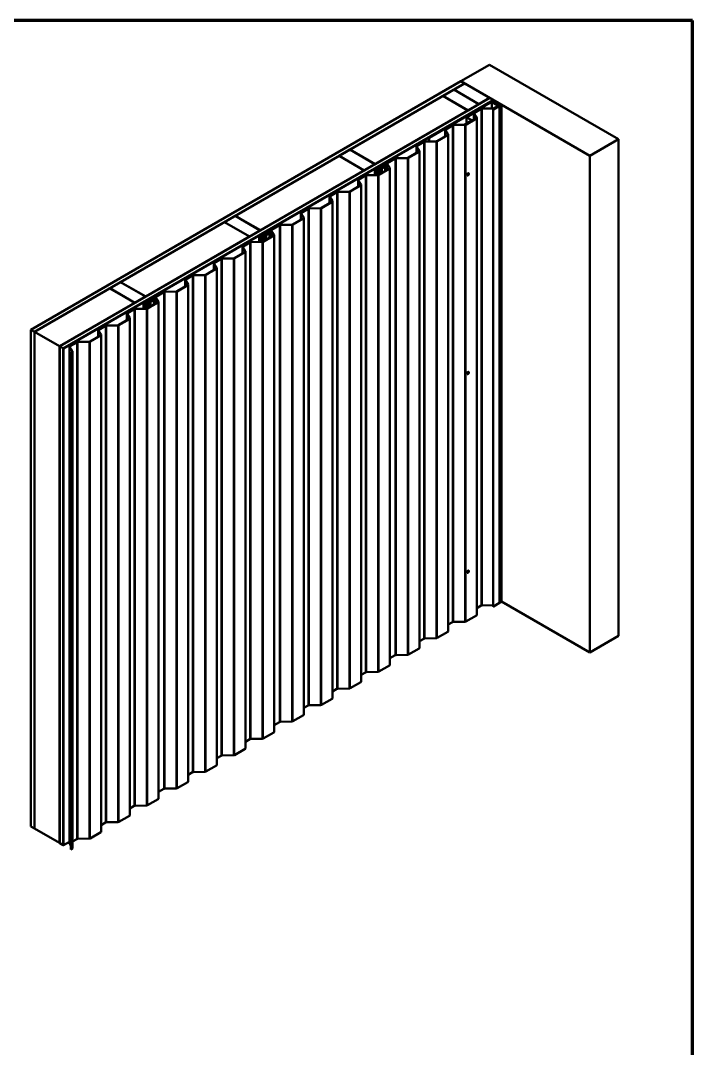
# Model space of a CAD drawing. Header units: inches. Extents: x 0.6 to 33.4, y 0.6 to 21.4.
# Drawn here: x 24.56 to 33.4, y 7.88 to 21.4 of the extents above; entities that cross this region are included whole.
import ezdxf

# ---------------------------------------------------------------- set-up
doc = ezdxf.new("R2010")
doc.units = ezdxf.units.IN
doc.header["$LTSCALE"] = 2
doc.header["$MEASUREMENT"] = 0
for name, color, linetype, lineweight in [('Border (ANSI)', 7, 'Continuous', 70), ('Visible (ANSI)', 7, 'Continuous', 50), ('Visible Narrow (ANSI)', 7, 'Continuous', 35)]:
    doc.layers.add(name, color=color, linetype=linetype, lineweight=lineweight)

# ---------------------------------------------------------------- blocks, each defined once
blk = doc.blocks.new('Borders ATAS A Border')
at = {"layer": 'Border (ANSI)'}
for p, q in [((16.7, 10.7), (0.3, 10.7)), ((16.7, 0.3), (16.7, 10.7))]:
    blk.add_line(p, q, dxfattribs=at)

msp = doc.modelspace()

# ---------------------------------------------------------------- linework, layer by layer
at = {"layer": 'Visible (ANSI)'}
for p, q in [((30.35473, 20.60173), (30.73185, 20.81946)), ((30.73185, 20.81946), (32.42891, 19.83967)), ((24.69693, 17.3352), (30.35379, 20.60119)), ((30.40093, 20.57397), (24.74407, 17.30798)), ((30.26045, 20.49178), (30.40187, 20.57343)), ((30.35379, 20.60119), (30.40093, 20.57397)), ((32.05178, 19.62194), (30.35473, 20.60173)), ((30.35473, 20.60064), (30.35473, 20.60173)), ((30.40093, 20.57288), (30.40093, 20.57397)), ((30.40187, 20.57343), (30.73185, 20.38291)), ((30.11808, 20.40958), (30.2595, 20.49123)), ((30.2595, 20.49123), (30.58949, 20.30072)), ((30.59043, 20.30126), (30.26045, 20.49178)), ((30.26045, 20.49069), (30.26045, 20.49178)), ((25.07594, 17.11638), (30.73279, 20.38237)), ((30.77994, 20.35515), (25.12308, 17.08916)), ((30.78088, 20.3546), (25.12402, 17.08862)), ((25.1278, 17.08644), (30.78465, 20.35243)), ((28.89432, 19.70304), (30.11714, 20.40904)), ((30.11714, 20.40904), (30.44712, 20.21852)), ((30.44807, 20.21907), (30.11808, 20.40958)), ((30.11808, 20.40849), (30.11808, 20.40958)), ((30.58949, 20.30072), (30.44807, 20.21907)), ((30.58949, 20.29963), (30.58949, 20.30072)), ((30.73185, 20.38291), (30.59043, 20.30126)), ((30.59043, 20.30017), (30.59043, 20.30126)), ((30.75505, 20.33425), (30.59609, 20.24247)), ((30.5991, 20.24073), (30.75806, 20.33251)), ((30.75505, 20.32967), (30.60636, 20.24383)), ((30.60938, 20.24209), (30.75806, 20.32793)), ((30.73185, 20.38182), (30.73185, 20.38291)), ((30.73279, 20.38237), (30.77994, 20.35515)), ((30.7641, 20.33251), (30.85809, 20.27824)), ((30.7641, 20.32793), (30.85385, 20.27611)), ((30.86111, 20.27998), (30.76711, 20.33425)), ((30.85687, 20.27785), (30.76711, 20.32967)), ((30.77994, 20.35406), (30.77994, 20.35515)), ((30.78465, 20.35243), (30.78088, 20.3546)), ((30.78465, 20.35243), (30.78465, 20.32412)), ((30.81397, 20.3158), (30.81397, 20.30719)), ((30.84584, 20.29038), (30.84584, 20.28879)), ((30.84645, 20.28953), (30.86531, 20.27864)), ((30.85634, 20.29066), (30.84832, 20.29156)), ((30.85687, 20.27785), (30.85385, 20.27611)), ((30.85385, 20.27611), (30.85385, 20.2723)), ((30.85687, 20.27404), (30.85687, 20.27785)), ((30.86361, 20.27649), (30.86361, 13.74452)), ((30.86647, 20.30229), (30.86647, 20.29915)), ((30.86651, 20.30206), (30.86806, 20.29743)), ((30.86668, 20.29755), (30.86668, 20.29323)), ((30.88888, 20.29225), (30.87002, 20.30314)), ((30.8901, 20.29055), (30.8901, 13.75858)), ((30.44712, 20.21852), (29.2243, 19.51252)), ((30.5916, 20.23988), (29.9335, 19.85993)), ((29.93652, 19.85819), (30.59461, 20.23814)), ((30.51947, 20.18202), (30.43123, 20.13107)), ((30.43424, 20.12933), (30.52249, 20.18028)), ((30.44712, 20.21743), (30.44712, 20.21852)), ((30.44807, 20.21798), (30.44807, 20.21907)), ((30.51947, 20.18202), (30.52249, 20.18028)), ((30.52224, 20.09304), (30.52224, 20.18009)), ((30.52362, 20.17581), (30.55912, 20.12241)), ((30.56286, 20.12323), (30.52735, 20.17664)), ((30.61901, 20.2409), (30.5283, 20.18853)), ((30.53112, 20.18689), (30.62184, 20.23927)), ((30.59609, 20.24247), (30.59609, 20.24124)), ((30.5991, 20.24073), (30.59609, 20.24247)), ((30.61005, 20.24132), (30.59763, 20.24132)), ((30.59763, 20.23886), (30.61005, 20.23886)), ((30.60636, 20.24383), (30.60938, 20.24209)), ((30.60636, 20.24132), (30.60636, 20.24383)), ((30.60938, 20.24132), (30.60938, 20.24209)), ((30.64655, 20.26137), (30.61307, 20.24204)), ((30.61609, 20.2403), (30.64957, 20.25963)), ((30.78331, 20.24742), (30.63291, 20.24439)), ((30.63305, 20.24208), (30.78345, 20.24512)), ((30.64957, 20.25963), (30.64655, 20.26137)), ((30.64957, 20.24473), (30.64957, 20.25963)), ((30.77664, 20.23078), (30.77664, 13.69881)), ((30.79826, 20.24439), (30.77801, 20.2327)), ((30.78103, 20.23095), (30.80128, 20.24265)), ((30.85809, 20.27475), (30.78163, 20.23061)), ((30.78465, 20.22886), (30.86111, 20.27301)), ((30.82302, 20.2667), (30.79451, 20.25024)), ((30.79734, 20.2486), (30.82585, 20.26506)), ((30.80128, 20.24265), (30.79826, 20.24439)), ((30.80128, 20.24195), (30.80128, 20.24265)), ((30.82585, 20.26506), (30.82302, 20.2667)), ((30.82585, 20.25614), (30.82585, 20.26506)), ((30.24189, 20.02317), (30.15117, 19.97079)), ((30.154, 19.96916), (30.24472, 20.02154)), ((30.40619, 20.02969), (30.25578, 20.02666)), ((30.25592, 20.02435), (30.40633, 20.02738)), ((30.49288, 20.08502), (30.40162, 20.03233)), ((30.40162, 20.03233), (30.40464, 20.03058)), ((30.40162, 20.0296), (30.40162, 20.03233)), ((30.40464, 20.03058), (30.4959, 20.08328)), ((30.40464, 20.02966), (30.40464, 20.03058)), ((30.55535, 20.11215), (30.41739, 20.0325)), ((30.42022, 20.03087), (30.55818, 20.11052)), ((30.42873, 20.04798), (30.42873, 20.12758)), ((30.43123, 20.1241), (30.49288, 20.0885)), ((30.4959, 20.09024), (30.43424, 20.12584)), ((30.4984, 20.08676), (30.4984, 20.07928)), ((30.56423, 20.11896), (30.56423, 13.58699)), ((30.17823, 19.89442), (30.04027, 19.81477)), ((30.04309, 19.81314), (30.18105, 19.89279)), ((30.14512, 19.87531), (30.14512, 19.96236)), ((30.14649, 19.95808), (30.182, 19.90467)), ((30.18573, 19.9055), (30.15023, 19.95891)), ((30.18711, 19.90123), (30.18711, 13.36925)), ((29.768, 19.65758), (29.768, 19.74463)), ((29.76937, 19.74035), (29.80488, 19.68694)), ((29.80861, 19.68777), (29.7731, 19.74118)), ((29.86477, 19.80544), (29.77405, 19.75306)), ((29.77688, 19.75143), (29.8676, 19.80381)), ((30.02906, 19.81196), (29.87866, 19.80893)), ((29.8788, 19.80662), (30.0292, 19.80965)), ((29.9335, 19.85993), (29.9335, 19.81003)), ((29.93652, 19.85819), (29.9335, 19.85993)), ((29.93652, 19.81009), (29.93652, 19.85819)), ((32.42891, 19.83967), (32.05178, 19.62194)), ((32.42891, 13.3077), (32.42891, 19.83967)), ((27.38582, 18.83211), (28.75101, 19.6203)), ((28.75101, 19.6203), (29.08099, 19.42979)), ((28.75195, 19.62085), (28.89337, 19.7025)), ((29.08194, 19.43033), (28.75195, 19.62085)), ((28.75195, 19.61976), (28.75195, 19.62085)), ((28.89337, 19.7025), (29.22336, 19.51198)), ((29.2243, 19.51252), (28.89432, 19.70304)), ((28.89432, 19.70195), (28.89432, 19.70304)), ((29.8011, 19.67669), (29.66314, 19.59704)), ((29.66597, 19.59541), (29.80393, 19.67506)), ((29.80998, 19.68349), (29.80998, 13.15152)), ((32.05178, 13.08996), (32.05178, 19.62194)), ((29.22336, 19.51198), (29.08194, 19.43033)), ((29.48764, 19.58771), (29.22212, 19.43441)), ((29.22336, 19.51089), (29.22336, 19.51198)), ((29.2243, 19.51144), (29.2243, 19.51252)), ((29.22495, 19.43278), (29.49047, 19.58607)), ((29.29048, 19.46831), (29.29048, 19.46401)), ((29.36871, 19.51578), (29.29329, 19.47223)), ((29.29612, 19.4706), (29.37154, 19.51414)), ((29.31461, 19.46508), (29.30008, 19.46508)), ((29.31461, 19.46508), (29.31461, 19.46277)), ((29.35149, 19.48308), (29.31479, 19.46189)), ((29.31762, 19.46026), (29.35432, 19.48145)), ((29.38061, 19.48443), (29.35715, 19.48443)), ((29.35715, 19.48212), (29.38061, 19.48212)), ((29.38061, 19.48212), (29.38061, 19.48443)), ((29.38061, 19.43392), (29.38061, 19.48212)), ((29.38073, 19.51301), (29.41482, 19.46174)), ((29.41855, 19.46257), (29.38446, 19.51384)), ((29.65194, 19.59423), (29.50154, 19.59119)), ((29.50168, 19.58889), (29.65208, 19.59192)), ((29.08099, 19.42979), (27.71581, 18.6416)), ((29.09758, 19.36251), (29.00687, 19.31013)), ((29.00969, 19.3085), (29.10041, 19.36087)), ((29.08099, 19.4287), (29.08099, 19.42979)), ((29.08194, 19.42924), (29.08194, 19.43033)), ((29.26188, 19.36903), (29.11148, 19.36599)), ((29.11162, 19.36369), (29.26202, 19.36672)), ((29.22033, 19.36819), (29.22033, 19.4319)), ((29.24383, 19.44019), (29.22797, 19.43103)), ((29.2308, 19.4294), (29.24666, 19.43856)), ((29.25061, 19.44566), (29.24426, 19.44049)), ((29.24753, 19.43915), (29.25387, 19.44432)), ((29.26147, 19.45042), (29.25251, 19.44676)), ((29.25482, 19.44487), (29.26378, 19.44854)), ((29.28237, 19.46244), (29.26198, 19.45067)), ((29.26481, 19.44904), (29.2852, 19.46081)), ((29.41104, 19.45149), (29.27308, 19.37184)), ((29.27591, 19.37021), (29.41387, 19.44986)), ((29.29061, 19.46165), (29.3086, 19.45886)), ((29.30964, 19.46109), (29.29164, 19.46388)), ((29.30008, 19.46277), (29.31461, 19.46277)), ((29.31461, 19.46277), (29.31461, 19.46179)), ((29.41992, 19.45829), (29.41992, 12.92632)), ((30.43873, 19.36295), (30.43779, 19.3635)), ((30.4554, 19.39182), (30.45445, 19.39237)), ((29.03392, 19.23376), (28.89596, 19.15411)), ((28.89879, 19.15247), (29.03675, 19.23212)), ((29.00081, 19.21464), (29.00081, 19.30169)), ((29.00219, 19.29742), (29.03769, 19.24401)), ((29.04143, 19.24484), (29.00592, 19.29824)), ((29.0428, 19.24056), (29.0428, 12.70859)), ((28.62369, 18.99691), (28.62369, 19.08396)), ((28.62506, 19.07968), (28.66057, 19.02628)), ((28.6643, 19.0271), (28.6288, 19.08051)), ((28.72046, 19.14477), (28.62974, 19.0924)), ((28.63257, 19.09076), (28.72329, 19.14314)), ((28.88476, 19.15129), (28.73435, 19.14826)), ((28.73449, 19.14595), (28.8849, 19.14899)), ((28.34334, 18.92704), (28.25262, 18.87466)), ((28.25545, 18.87303), (28.34617, 18.92541)), ((28.50763, 18.93356), (28.35723, 18.93053)), ((28.35737, 18.92822), (28.50777, 18.93125)), ((28.6568, 19.01602), (28.51884, 18.93637)), ((28.52166, 18.93474), (28.65962, 19.01439)), ((28.66568, 19.02283), (28.66568, 12.49086)), ((27.24346, 18.74992), (27.38488, 18.83157)), ((27.38488, 18.83157), (27.71486, 18.64105)), ((27.71581, 18.6416), (27.38582, 18.83211)), ((27.38582, 18.83102), (27.38582, 18.83211)), ((28.27967, 18.79829), (28.14171, 18.71864)), ((28.14454, 18.71701), (28.2825, 18.79666)), ((28.24657, 18.77918), (28.24657, 18.86623)), ((28.24794, 18.86195), (28.28345, 18.80854)), ((28.28718, 18.80937), (28.25167, 18.86278)), ((28.28855, 18.8051), (28.28855, 12.27312)), ((25.87733, 17.96118), (27.24252, 18.74937)), ((27.24252, 18.74937), (27.5725, 18.55886)), ((27.57344, 18.5594), (27.24346, 18.74992)), ((27.24346, 18.74883), (27.24346, 18.74992)), ((27.96621, 18.70931), (27.70069, 18.55601)), ((27.70352, 18.55438), (27.96904, 18.70768)), ((28.13051, 18.71583), (27.98011, 18.7128)), ((27.98025, 18.71049), (28.13065, 18.71352)), ((27.5725, 18.55886), (26.20731, 17.77067)), ((27.5725, 18.55777), (27.5725, 18.55886)), ((27.71486, 18.64105), (27.57344, 18.5594)), ((27.57344, 18.55831), (27.57344, 18.5594)), ((27.6989, 18.48979), (27.6989, 18.55351)), ((27.7224, 18.56179), (27.70654, 18.55264)), ((27.70937, 18.551), (27.72523, 18.56016)), ((27.71486, 18.63996), (27.71486, 18.64105)), ((27.71581, 18.64051), (27.71581, 18.6416)), ((27.72918, 18.56726), (27.72283, 18.56209)), ((27.7261, 18.56075), (27.73244, 18.56593)), ((27.74004, 18.57202), (27.73108, 18.56836)), ((27.73339, 18.56648), (27.74235, 18.57014)), ((27.76094, 18.58404), (27.74056, 18.57227)), ((27.74338, 18.57064), (27.76377, 18.58241)), ((27.88961, 18.57309), (27.75165, 18.49344)), ((27.75448, 18.49181), (27.89244, 18.57146)), ((27.76905, 18.58991), (27.76905, 18.58561)), ((27.76918, 18.58325), (27.78717, 18.58046)), ((27.78821, 18.58269), (27.77021, 18.58548)), ((27.84728, 18.63738), (27.77186, 18.59383)), ((27.77469, 18.5922), (27.85011, 18.63574)), ((27.79318, 18.58668), (27.77865, 18.58668)), ((27.77865, 18.58437), (27.79318, 18.58437)), ((27.79318, 18.58668), (27.79318, 18.58437)), ((27.79318, 18.58437), (27.79318, 18.58339)), ((27.83006, 18.60468), (27.79336, 18.58349)), ((27.79619, 18.58186), (27.83289, 18.60305)), ((27.85918, 18.60603), (27.83572, 18.60603)), ((27.83572, 18.60373), (27.85918, 18.60373)), ((27.85918, 18.60373), (27.85918, 18.60603)), ((27.85918, 18.55552), (27.85918, 18.60373)), ((27.8593, 18.63462), (27.89339, 18.58334)), ((27.89712, 18.58417), (27.86303, 18.63544)), ((27.8985, 18.5799), (27.8985, 12.04792)), ((27.47938, 18.33624), (27.47938, 18.42329)), ((27.48076, 18.41902), (27.51626, 18.36561)), ((27.52, 18.36644), (27.48449, 18.41985)), ((27.57615, 18.48411), (27.48544, 18.43173)), ((27.48826, 18.4301), (27.57898, 18.48247)), ((27.74045, 18.49063), (27.59005, 18.4876)), ((27.59019, 18.48529), (27.74059, 18.48832)), ((27.19903, 18.26638), (27.10831, 18.214)), ((27.11114, 18.21237), (27.20186, 18.26474)), ((27.36333, 18.2729), (27.21292, 18.26986)), ((27.21306, 18.26756), (27.36347, 18.27059)), ((27.51249, 18.35536), (27.37453, 18.27571)), ((27.37736, 18.27407), (27.51532, 18.35373)), ((27.52137, 18.36216), (27.52137, 11.83019)), ((27.13537, 18.13763), (26.99741, 18.05798)), ((27.00023, 18.05634), (27.13819, 18.13599)), ((27.10226, 18.11851), (27.10226, 18.20556)), ((27.10363, 18.20129), (27.13914, 18.14788)), ((27.14288, 18.14871), (27.10737, 18.20211)), ((27.14425, 18.14443), (27.14425, 11.61246)), ((26.72514, 17.90078), (26.72514, 17.98783)), ((26.72651, 17.98355), (26.76202, 17.93015)), ((26.76575, 17.93097), (26.73024, 17.98438)), ((26.82191, 18.04864), (26.73119, 17.99627)), ((26.73402, 17.99463), (26.82474, 18.04701)), ((26.9862, 18.05516), (26.8358, 18.05213)), ((26.83594, 18.04982), (26.98634, 18.05285)), ((24.74501, 17.30744), (25.73402, 17.87844)), ((25.73402, 17.87844), (26.064, 17.68793)), ((25.73496, 17.87899), (25.87639, 17.96064)), ((26.06495, 17.68847), (25.73496, 17.87899)), ((25.73496, 17.8779), (25.73496, 17.87899)), ((25.87639, 17.96064), (26.20637, 17.77012)), ((26.20731, 17.77067), (25.87733, 17.96118)), ((25.87733, 17.96009), (25.87733, 17.96118)), ((26.75824, 17.91989), (26.62028, 17.84024)), ((26.62311, 17.83861), (26.76107, 17.91826)), ((26.76712, 17.9267), (26.76712, 11.39473)), ((26.20637, 17.77012), (26.06495, 17.68847)), ((26.44478, 17.83091), (26.17926, 17.67761)), ((26.18209, 17.67598), (26.44761, 17.82928)), ((26.20637, 17.76903), (26.20637, 17.77012)), ((26.20731, 17.76958), (26.20731, 17.77067)), ((26.24762, 17.71151), (26.24762, 17.70722)), ((26.26678, 17.7043), (26.24878, 17.70708)), ((26.32585, 17.75898), (26.25043, 17.71543)), ((26.25326, 17.7138), (26.32868, 17.75735)), ((26.27175, 17.70828), (26.25722, 17.70828)), ((26.27175, 17.70828), (26.27175, 17.70597)), ((26.30863, 17.72628), (26.27193, 17.70509)), ((26.27476, 17.70346), (26.31146, 17.72465)), ((26.33775, 17.72764), (26.31429, 17.72764)), ((26.31429, 17.72533), (26.33775, 17.72533)), ((26.33775, 17.72533), (26.33775, 17.72764)), ((26.33775, 17.67712), (26.33775, 17.72533)), ((26.33787, 17.75622), (26.37196, 17.70495)), ((26.37569, 17.70577), (26.3416, 17.75705)), ((26.60908, 17.83743), (26.45868, 17.8344)), ((26.45882, 17.83209), (26.60922, 17.83512)), ((26.064, 17.68793), (25.075, 17.11692)), ((26.05473, 17.60571), (25.96401, 17.55333)), ((25.96684, 17.5517), (26.05755, 17.60408)), ((26.064, 17.68684), (26.064, 17.68793)), ((26.06495, 17.68738), (26.06495, 17.68847)), ((26.21902, 17.61223), (26.06862, 17.6092)), ((26.06876, 17.60689), (26.21916, 17.60992)), ((26.17747, 17.61139), (26.17747, 17.67511)), ((26.20097, 17.68339), (26.18511, 17.67424)), ((26.18794, 17.6726), (26.2038, 17.68176)), ((26.20775, 17.68886), (26.2014, 17.68369)), ((26.20467, 17.68236), (26.21101, 17.68753)), ((26.21861, 17.69363), (26.20965, 17.68996)), ((26.21196, 17.68808), (26.22092, 17.69174)), ((26.23951, 17.70565), (26.21913, 17.69388)), ((26.22195, 17.69224), (26.24234, 17.70401)), ((26.36818, 17.69469), (26.23022, 17.61504)), ((26.23305, 17.61341), (26.37101, 17.69306)), ((26.24775, 17.70485), (26.26574, 17.70207)), ((26.25722, 17.70597), (26.27175, 17.70597)), ((26.27175, 17.70597), (26.27175, 17.705)), ((26.37707, 17.7015), (26.37707, 11.16953)), ((25.99106, 17.47696), (25.8531, 17.39731)), ((25.85593, 17.39568), (25.99389, 17.47533)), ((25.95795, 17.45785), (25.95795, 17.5449)), ((25.95933, 17.54062), (25.99483, 17.48721)), ((25.99857, 17.48804), (25.96306, 17.54145)), ((25.99994, 17.48377), (25.99994, 10.95179)), ((24.74407, 17.30798), (24.69693, 17.3352)), ((24.69693, 10.80323), (24.69693, 17.3352)), ((24.74407, 10.77601), (24.74407, 17.30798)), ((24.74501, 17.30744), (25.075, 17.11692)), ((24.74501, 10.77547), (24.74501, 17.30744)), ((25.58083, 17.24011), (25.58083, 17.32716)), ((25.5822, 17.32289), (25.61771, 17.26948)), ((25.62145, 17.27031), (25.58594, 17.32372)), ((25.6776, 17.38798), (25.58688, 17.3356)), ((25.58971, 17.33397), (25.68043, 17.38634)), ((25.8419, 17.3945), (25.69149, 17.39147)), ((25.69163, 17.38916), (25.84204, 17.39219)), ((25.30048, 17.17025), (25.20976, 17.11787)), ((25.21259, 17.11624), (25.30331, 17.16861)), ((25.46477, 17.17677), (25.31437, 17.17373)), ((25.31451, 17.17142), (25.46491, 17.17446)), ((25.61394, 17.25923), (25.47598, 17.17958)), ((25.47881, 17.17794), (25.61677, 17.2576)), ((25.62282, 17.26603), (25.62282, 10.73406)), ((25.075, 17.11692), (25.075, 10.58495)), ((25.07594, 10.58441), (25.07594, 17.11638)), ((25.12308, 17.08916), (25.07594, 17.11638)), ((25.12308, 10.55719), (25.12308, 17.08916)), ((25.12402, 17.08862), (25.12402, 10.55665)), ((25.1278, 17.08644), (25.12402, 17.08862)), ((25.1278, 10.55447), (25.1278, 17.08644)), ((25.20371, 10.57746), (25.20371, 17.10943)), ((25.20508, 17.10516), (25.24059, 17.05175)), ((25.24432, 17.05258), (25.20881, 17.10598)), ((25.23681, 17.0415), (25.22123, 17.0325)), ((25.22123, 17.0325), (25.22406, 17.03087)), ((25.22123, 10.50053), (25.22123, 17.0325)), ((25.22406, 17.03087), (25.23964, 17.03986)), ((25.24569, 17.0483), (25.24569, 10.51633)), ((25.22406, 17.03087), (25.22406, 10.49889)), ((30.4554, 16.77903), (30.45445, 16.77958)), ((30.43873, 16.75016), (30.43779, 16.75071)), ((30.43873, 14.13738), (30.43779, 14.13792)), ((30.4554, 14.16624), (30.45445, 14.16679)), ((30.62184, 13.7073), (30.56423, 13.67404)), ((30.77664, 13.71301), (30.63305, 13.71011)), ((30.86111, 13.74104), (30.78465, 13.69689)), ((30.86361, 13.74765), (30.86531, 13.74667)), ((30.8901, 13.76066), (32.05178, 13.08996)), ((30.55818, 13.57855), (30.42022, 13.4989)), ((30.24472, 13.48957), (30.18711, 13.4563)), ((30.40633, 13.49541), (30.25592, 13.49238)), ((29.8676, 13.27183), (29.80998, 13.23857)), ((30.0292, 13.27768), (29.8788, 13.27465)), ((30.18105, 13.36082), (30.04309, 13.28117)), ((32.05178, 13.08996), (32.42891, 13.3077)), ((29.80393, 13.14308), (29.66597, 13.06343)), ((29.49047, 13.0541), (29.41992, 13.01337)), ((29.65208, 13.05995), (29.50168, 13.05691)), ((29.41387, 12.91788), (29.27591, 12.83823)), ((29.10041, 12.8289), (29.0428, 12.79564)), ((29.26202, 12.83474), (29.11162, 12.83171)), ((28.72329, 12.61117), (28.66568, 12.57791)), ((28.8849, 12.61701), (28.73449, 12.61398)), ((29.03675, 12.70015), (28.89879, 12.6205)), ((28.65962, 12.48242), (28.52166, 12.40277)), ((28.34617, 12.39344), (28.28855, 12.36017)), ((28.50777, 12.39928), (28.35737, 12.39625)), ((27.96904, 12.1757), (27.8985, 12.13497)), ((28.13065, 12.18155), (27.98025, 12.17852)), ((28.2825, 12.26469), (28.14454, 12.18504)), ((27.89244, 12.03949), (27.75448, 11.95983)), ((27.57898, 11.9505), (27.52137, 11.91724)), ((27.74059, 11.95635), (27.59019, 11.95331)), ((27.51532, 11.82175), (27.37736, 11.7421)), ((27.20186, 11.73277), (27.14425, 11.69951)), ((27.36347, 11.73861), (27.21306, 11.73558)), ((26.82474, 11.51504), (26.76712, 11.48178)), ((26.98634, 11.52088), (26.83594, 11.51785)), ((27.13819, 11.60402), (27.00023, 11.52437)), ((26.76107, 11.38629), (26.62311, 11.30664)), ((26.44761, 11.29731), (26.37707, 11.25657)), ((26.60922, 11.30315), (26.45882, 11.30012)), ((26.37101, 11.16109), (26.23305, 11.08144)), ((26.05755, 11.0721), (25.99994, 11.03884)), ((26.21916, 11.07795), (26.06876, 11.07492)), ((25.68043, 10.85437), (25.62282, 10.82111)), ((25.84204, 10.86022), (25.69163, 10.85718)), ((25.99389, 10.94336), (25.85593, 10.8637)), ((24.69693, 10.80323), (24.74407, 10.77601)), ((24.74407, 10.77601), (24.74501, 10.77656)), ((25.075, 10.58495), (24.74501, 10.77547)), ((25.61677, 10.72562), (25.47881, 10.64597)), ((25.075, 10.58495), (25.07594, 10.5855)), ((25.07594, 10.58441), (25.12308, 10.55719)), ((25.12308, 10.55719), (25.12402, 10.55773)), ((25.1278, 10.55447), (25.12402, 10.55665)), ((25.20371, 10.5983), (25.1278, 10.55447)), ((25.20508, 10.57318), (25.22123, 10.54889)), ((25.30331, 10.63664), (25.24569, 10.60338)), ((25.46491, 10.64248), (25.31451, 10.63945)), ((25.22406, 10.49889), (25.22123, 10.50053)), ((25.23964, 10.50789), (25.22406, 10.49889))]:
    msp.add_line(p, q, dxfattribs=at)
for centre, major_axis, start_param, end_param in [((30.76108, 20.33076), (-0.00853, 0), 3.92699082, 5.49778714), ((30.76108, 20.32619), (-0.00853, 0), 3.92699082, 5.49778714), ((30.76108, 20.33076), (0.00427, 0), 0.78539816, 2.35619449), ((30.76108, 20.32619), (0.00427, 0), 0.78539816, 2.35619449), ((30.84793, 20.29038), (-0.00208, 0), 4.52123585, 7.06858347), ((30.85824, 20.29633), (0.01, 0), 4.52123585, 6.47433844), ((30.85508, 20.27649), (0.00427, 0), 5.49778714, 7.06858347), ((30.85508, 20.27649), (0.00853, 0), 5.49778714, 7.06858347), ((30.86826, 20.28034), (0.00417, 0), 3.92699082, 5.83762405), ((30.86855, 20.30229), (-0.00208, 0), 3.92699082, 6.47433844), ((30.9021, 20.27101), (0.03333, 0), 2.01635758, 2.6960314), ((30.88593, 20.29055), (0.00417, 0), 5.15795023, 7.06858347), ((30.54291, 20.18009), (-0.02067, 0), 5.49778714, 6.64970445), ((30.54291, 20.18009), (-0.01667, 0), 5.49778714, 6.64970445), ((30.59763, 20.2364), (-0.00853, 0), 4.71238898, 5.49778714), ((30.59763, 20.2364), (0.00427, 0), 1.57079633, 2.35619449), ((30.61005, 20.24379), (-0.00427, 0), 1.57079633, 2.35619449), ((30.61005, 20.24379), (0.00853, 0), 4.71238898, 5.49778714), ((30.63363, 20.23247), (-0.02067, 0), 4.74729557, 5.49778714), ((30.63363, 20.23247), (0.01667, 0), 1.60570291, 2.35619449), ((30.78133, 20.23078), (-0.00469, 0), 5.49778714, 8.6393798), ((30.78133, 20.23078), (-0.000427, 0), 5.49778714, 8.6393798), ((30.78273, 20.25704), (-0.01667, 0), 1.60570291, 2.35619449), ((30.78273, 20.25704), (0.02067, 0), 4.74729557, 5.49778714), ((30.2565, 20.01473), (-0.02067, 0), 4.74729557, 5.49778714), ((30.2565, 20.01473), (0.01667, 0), 1.60570291, 2.35619449), ((30.4056, 20.03931), (-0.01667, 0), 1.60570291, 2.35619449), ((30.4056, 20.03931), (0.02067, 0), 4.74729557, 5.49778714), ((30.43726, 20.12758), (-0.00853, 0), 5.49778714, 7.06858347), ((30.43726, 20.12758), (-0.00427, 0), 5.49778714, 7.06858347), ((30.48987, 20.08676), (0.00427, 0), 5.49778714, 7.06858347), ((30.48987, 20.08676), (0.00853, 0), 5.49778714, 7.06858347), ((30.54356, 20.11896), (0.01667, 0), 5.49778714, 6.64970445), ((30.54356, 20.11896), (0.02067, 0), 5.49778714, 6.64970445), ((30.16579, 19.96236), (-0.02067, 0), 5.49778714, 6.64970445), ((30.16579, 19.96236), (-0.01667, 0), 5.49778714, 6.64970445), ((30.16644, 19.90123), (0.01667, 0), 5.49778714, 6.64970445), ((30.16644, 19.90123), (0.02067, 0), 5.49778714, 6.64970445), ((29.78866, 19.74463), (-0.02067, 0), 5.49778714, 6.64970445), ((29.78866, 19.74463), (-0.01667, 0), 5.49778714, 6.64970445), ((29.87938, 19.797), (-0.02067, 0), 4.74729557, 5.49778714), ((29.87938, 19.797), (0.01667, 0), 1.60570291, 2.35619449), ((30.02848, 19.82158), (-0.01667, 0), 1.60570291, 2.35619449), ((30.02848, 19.82158), (0.02067, 0), 4.74729557, 5.49778714), ((29.78932, 19.68349), (0.01667, 0), 5.49778714, 6.64970445), ((29.78932, 19.68349), (0.02067, 0), 5.49778714, 6.64970445), ((29.28916, 19.45852), (-0.0096, 0), 4.45058959, 5.49778714), ((29.30008, 19.46831), (-0.0096, 0), 5.49778714, 7.85398163), ((29.30008, 19.46831), (-0.0056, 0), 5.49778714, 7.85398163), ((29.35715, 19.47981), (-0.008, 0), 4.71238898, 5.49778714), ((29.35715, 19.47981), (0.004, 0), 1.57079633, 2.35619449), ((29.3755, 19.51186), (0.0096, 0), 0.36651914, 2.35619449), ((29.3755, 19.51186), (0.0056, 0), 0.36651914, 2.35619449), ((29.50226, 19.57927), (-0.02067, 0), 4.74729557, 5.49778714), ((29.50226, 19.57927), (0.01667, 0), 1.60570291, 2.35619449), ((29.65136, 19.60384), (-0.01667, 0), 1.60570291, 2.35619449), ((29.65136, 19.60384), (0.02067, 0), 4.74729557, 5.49778714), ((29.1122, 19.35407), (-0.02067, 0), 4.74729557, 5.49778714), ((29.1122, 19.35407), (0.01667, 0), 1.60570291, 2.35619449), ((29.22646, 19.4319), (-0.00613, 0), 5.49778714, 8.6393798), ((29.22646, 19.4319), (-0.00213, 0), 5.49778714, 8.6393798), ((29.241, 19.44182), (-0.004, 0), 2.35619449, 2.52523252), ((29.241, 19.44182), (0.008, 0), 5.49778714, 5.66682517), ((29.25714, 19.44299), (-0.008, 0), 5.32874912, 5.66682517), ((29.25714, 19.44299), (0.004, 0), 2.18715646, 2.52523252), ((29.25916, 19.45231), (-0.004, 0), 2.18715646, 2.35619449), ((29.2613, 19.37864), (-0.01667, 0), 1.60570291, 2.35619449), ((29.2613, 19.37864), (0.02067, 0), 4.74729557, 5.49778714), ((29.25916, 19.45231), (0.008, 0), 5.32874912, 5.49778714), ((29.28916, 19.45852), (0.0056, 0), 1.30899694, 2.35619449), ((29.31102, 19.46407), (0.00933, 0), 4.45058959, 5.49778714), ((29.31102, 19.46407), (-0.00533, 0), 1.30899694, 2.35619449), ((29.39926, 19.45829), (0.01667, 0), 5.49778714, 6.64970445), ((29.39926, 19.45829), (0.02067, 0), 5.49778714, 6.64970445), ((30.44612, 19.37793), (-0.00833, -0.01443), 3.14159265, 6.28318531), ((29.02148, 19.30169), (-0.02067, 0), 5.49778714, 6.64970445), ((29.02148, 19.30169), (-0.01667, 0), 5.49778714, 6.64970445), ((29.02213, 19.24056), (0.01667, 0), 5.49778714, 6.64970445), ((29.02213, 19.24056), (0.02067, 0), 5.49778714, 6.64970445), ((28.64436, 19.08396), (-0.02067, 0), 5.49778714, 6.64970445), ((28.64436, 19.08396), (-0.01667, 0), 5.49778714, 6.64970445), ((28.73507, 19.13634), (-0.02067, 0), 4.74729557, 5.49778714), ((28.73507, 19.13634), (0.01667, 0), 1.60570291, 2.35619449), ((28.88417, 19.16091), (-0.01667, 0), 1.60570291, 2.35619449), ((28.88417, 19.16091), (0.02067, 0), 4.74729557, 5.49778714), ((28.35795, 18.9186), (-0.02067, 0), 4.74729557, 5.49778714), ((28.35795, 18.9186), (0.01667, 0), 1.60570291, 2.35619449), ((28.50705, 18.94318), (-0.01667, 0), 1.60570291, 2.35619449), ((28.50705, 18.94318), (0.02067, 0), 4.74729557, 5.49778714), ((28.64501, 19.02283), (0.01667, 0), 5.49778714, 6.64970445), ((28.64501, 19.02283), (0.02067, 0), 5.49778714, 6.64970445), ((28.26723, 18.86623), (-0.02067, 0), 5.49778714, 6.64970445), ((28.26723, 18.86623), (-0.01667, 0), 5.49778714, 6.64970445), ((28.26789, 18.8051), (0.01667, 0), 5.49778714, 6.64970445), ((28.26789, 18.8051), (0.02067, 0), 5.49778714, 6.64970445), ((27.98083, 18.70087), (-0.02067, 0), 4.74729557, 5.49778714), ((27.98083, 18.70087), (0.01667, 0), 1.60570291, 2.35619449), ((28.12993, 18.72544), (-0.01667, 0), 1.60570291, 2.35619449), ((28.12993, 18.72544), (0.02067, 0), 4.74729557, 5.49778714), ((27.70503, 18.55351), (-0.00613, 0), 5.49778714, 8.6393798), ((27.70503, 18.55351), (-0.00213, 0), 5.49778714, 8.6393798), ((27.71957, 18.56342), (-0.004, 0), 2.35619449, 2.52523252), ((27.71957, 18.56342), (0.008, 0), 5.49778714, 5.66682517), ((27.73571, 18.56459), (-0.008, 0), 5.32874912, 5.66682517), ((27.73571, 18.56459), (0.004, 0), 2.18715646, 2.52523252), ((27.73773, 18.57391), (-0.004, 0), 2.18715646, 2.35619449), ((27.73773, 18.57391), (0.008, 0), 5.32874912, 5.49778714), ((27.76773, 18.58012), (-0.0096, 0), 4.45058959, 5.49778714), ((27.76773, 18.58012), (0.0056, 0), 1.30899694, 2.35619449), ((27.77865, 18.58991), (-0.0096, 0), 5.49778714, 7.85398163), ((27.77865, 18.58991), (-0.0056, 0), 5.49778714, 7.85398163), ((27.78959, 18.58567), (0.00933, 0), 4.45058959, 5.49778714), ((27.78959, 18.58567), (-0.00533, 0), 1.30899694, 2.35619449), ((27.83572, 18.60142), (-0.008, 0), 4.71238898, 5.49778714), ((27.83572, 18.60142), (0.004, 0), 1.57079633, 2.35619449), ((27.85407, 18.63346), (0.0096, 0), 0.36651914, 2.35619449), ((27.85407, 18.63346), (0.0056, 0), 0.36651914, 2.35619449), ((27.87783, 18.5799), (0.01667, 0), 5.49778714, 6.64970445), ((27.87783, 18.5799), (0.02067, 0), 5.49778714, 6.64970445), ((27.50005, 18.42329), (-0.02067, 0), 5.49778714, 6.64970445), ((27.50005, 18.42329), (-0.01667, 0), 5.49778714, 6.64970445), ((27.59077, 18.47567), (-0.02067, 0), 4.74729557, 5.49778714), ((27.59077, 18.47567), (0.01667, 0), 1.60570291, 2.35619449), ((27.73987, 18.50024), (-0.01667, 0), 1.60570291, 2.35619449), ((27.73987, 18.50024), (0.02067, 0), 4.74729557, 5.49778714), ((27.21364, 18.25794), (-0.02067, 0), 4.74729557, 5.49778714), ((27.21364, 18.25794), (0.01667, 0), 1.60570291, 2.35619449), ((27.36274, 18.28251), (-0.01667, 0), 1.60570291, 2.35619449), ((27.36274, 18.28251), (0.02067, 0), 4.74729557, 5.49778714), ((27.5007, 18.36216), (0.01667, 0), 5.49778714, 6.64970445), ((27.5007, 18.36216), (0.02067, 0), 5.49778714, 6.64970445), ((27.12293, 18.20556), (-0.02067, 0), 5.49778714, 6.64970445), ((27.12293, 18.20556), (-0.01667, 0), 5.49778714, 6.64970445), ((27.12358, 18.14443), (0.01667, 0), 5.49778714, 6.64970445), ((27.12358, 18.14443), (0.02067, 0), 5.49778714, 6.64970445), ((26.7458, 17.98783), (-0.02067, 0), 5.49778714, 6.64970445), ((26.7458, 17.98783), (-0.01667, 0), 5.49778714, 6.64970445), ((26.83652, 18.04021), (-0.02067, 0), 4.74729557, 5.49778714), ((26.83652, 18.04021), (0.01667, 0), 1.60570291, 2.35619449), ((26.98562, 18.06478), (-0.01667, 0), 1.60570291, 2.35619449), ((26.98562, 18.06478), (0.02067, 0), 4.74729557, 5.49778714), ((26.74646, 17.9267), (0.01667, 0), 5.49778714, 6.64970445), ((26.74646, 17.9267), (0.02067, 0), 5.49778714, 6.64970445), ((26.2463, 17.70173), (-0.0096, 0), 4.45058959, 5.49778714), ((26.25722, 17.71151), (-0.0096, 0), 5.49778714, 7.85398163), ((26.25722, 17.71151), (-0.0056, 0), 5.49778714, 7.85398163), ((26.31429, 17.72302), (-0.008, 0), 4.71238898, 5.49778714), ((26.31429, 17.72302), (0.004, 0), 1.57079633, 2.35619449), ((26.33264, 17.75506), (0.0096, 0), 0.36651914, 2.35619449), ((26.33264, 17.75506), (0.0056, 0), 0.36651914, 2.35619449), ((26.4594, 17.82247), (-0.02067, 0), 4.74729557, 5.49778714), ((26.4594, 17.82247), (0.01667, 0), 1.60570291, 2.35619449), ((26.6085, 17.84705), (-0.01667, 0), 1.60570291, 2.35619449), ((26.6085, 17.84705), (0.02067, 0), 4.74729557, 5.49778714), ((26.06934, 17.59727), (-0.02067, 0), 4.74729557, 5.49778714), ((26.06934, 17.59727), (0.01667, 0), 1.60570291, 2.35619449), ((26.1836, 17.67511), (-0.00613, 0), 5.49778714, 8.6393798), ((26.1836, 17.67511), (-0.00213, 0), 5.49778714, 8.6393798), ((26.19814, 17.68503), (-0.004, 0), 2.35619449, 2.52523252), ((26.19814, 17.68503), (0.008, 0), 5.49778714, 5.66682517), ((26.21428, 17.68619), (-0.008, 0), 5.32874912, 5.66682517), ((26.21428, 17.68619), (0.004, 0), 2.18715646, 2.52523252), ((26.2163, 17.69551), (-0.004, 0), 2.18715646, 2.35619449), ((26.21844, 17.62185), (-0.01667, 0), 1.60570291, 2.35619449), ((26.21844, 17.62185), (0.02067, 0), 4.74729557, 5.49778714), ((26.2163, 17.69551), (0.008, 0), 5.32874912, 5.49778714), ((26.2463, 17.70173), (0.0056, 0), 1.30899694, 2.35619449), ((26.26816, 17.70727), (0.00933, 0), 4.45058959, 5.49778714), ((26.26816, 17.70727), (-0.00533, 0), 1.30899694, 2.35619449), ((26.3564, 17.7015), (0.01667, 0), 5.49778714, 6.64970445), ((26.3564, 17.7015), (0.02067, 0), 5.49778714, 6.64970445), ((25.97862, 17.5449), (-0.02067, 0), 5.49778714, 6.64970445), ((25.97862, 17.5449), (-0.01667, 0), 5.49778714, 6.64970445), ((25.97928, 17.48377), (0.01667, 0), 5.49778714, 6.64970445), ((25.97928, 17.48377), (0.02067, 0), 5.49778714, 6.64970445), ((25.6015, 17.32716), (-0.02067, 0), 5.49778714, 6.64970445), ((25.6015, 17.32716), (-0.01667, 0), 5.49778714, 6.64970445), ((25.69222, 17.37954), (-0.02067, 0), 4.74729557, 5.49778714), ((25.69222, 17.37954), (0.01667, 0), 1.60570291, 2.35619449), ((25.84132, 17.40411), (-0.01667, 0), 1.60570291, 2.35619449), ((25.84132, 17.40411), (0.02067, 0), 4.74729557, 5.49778714), ((25.31509, 17.16181), (-0.02067, 0), 4.74729557, 5.49778714), ((25.31509, 17.16181), (0.01667, 0), 1.60570291, 2.35619449), ((25.46419, 17.18638), (-0.01667, 0), 1.60570291, 2.35619449), ((25.46419, 17.18638), (0.02067, 0), 4.74729557, 5.49778714), ((25.60215, 17.26603), (0.01667, 0), 5.49778714, 6.64970445), ((25.60215, 17.26603), (0.02067, 0), 5.49778714, 6.64970445), ((25.22437, 17.10943), (-0.02067, 0), 5.49778714, 6.64970445), ((25.22437, 17.10943), (-0.01667, 0), 5.49778714, 6.64970445), ((25.22503, 17.0483), (0.01667, 0), 5.49778714, 6.64970445), ((25.22503, 17.0483), (0.02067, 0), 5.49778714, 6.64970445), ((30.44612, 16.76514), (-0.00833, -0.01443), 3.14159265, 6.28318531), ((30.44612, 14.15235), (-0.00833, -0.01443), 3.14159265, 6.28318531), ((30.63363, 13.70049), (-0.01667, 0), 4.74729557, 5.49778714), ((30.78133, 13.69881), (-0.00469, 0), 0, 2.35619449), ((30.85508, 13.74452), (0.00853, 0), 5.49778714, 6.28318531), ((30.86826, 13.74837), (0.00417, 0), 3.92699082, 5.83762405), ((30.9021, 13.73904), (0.03333, 0), 2.01635758, 2.6960314), ((30.88593, 13.75858), (0.00417, 0), 5.15795023, 6.28318531), ((30.54356, 13.58699), (0.02067, 0), 5.49778714, 6.28318531), ((30.2565, 13.48276), (-0.01667, 0), 4.74729557, 5.49778714), ((30.4056, 13.50733), (-0.02067, 0), 1.60570291, 2.35619449), ((29.87938, 13.26503), (-0.01667, 0), 4.74729557, 5.49778714), ((30.02848, 13.2896), (-0.02067, 0), 1.60570291, 2.35619449), ((30.16644, 13.36925), (0.02067, 0), 5.49778714, 6.28318531), ((29.78932, 13.15152), (0.02067, 0), 5.49778714, 6.28318531), ((29.50226, 13.0473), (-0.01667, 0), 4.74729557, 5.49778714), ((29.65136, 13.07187), (-0.02067, 0), 1.60570291, 2.35619449), ((29.39926, 12.92632), (0.02067, 0), 5.49778714, 6.28318531), ((29.02213, 12.70859), (0.02067, 0), 5.49778714, 6.28318531), ((29.1122, 12.8221), (-0.01667, 0), 4.74729557, 5.49778714), ((29.2613, 12.84667), (-0.02067, 0), 1.60570291, 2.35619449), ((28.73507, 12.60436), (-0.01667, 0), 4.74729557, 5.49778714), ((28.88417, 12.62894), (-0.02067, 0), 1.60570291, 2.35619449), ((28.64501, 12.49086), (0.02067, 0), 5.49778714, 6.28318531), ((28.35795, 12.38663), (-0.01667, 0), 4.74729557, 5.49778714), ((28.50705, 12.4112), (-0.02067, 0), 1.60570291, 2.35619449), ((27.98083, 12.1689), (-0.01667, 0), 4.74729557, 5.49778714), ((28.12993, 12.19347), (-0.02067, 0), 1.60570291, 2.35619449), ((28.26789, 12.27312), (0.02067, 0), 5.49778714, 6.28318531), ((27.87783, 12.04792), (0.02067, 0), 5.49778714, 6.28318531), ((27.59077, 11.9437), (-0.01667, 0), 4.74729557, 5.49778714), ((27.73987, 11.96827), (-0.02067, 0), 1.60570291, 2.35619449), ((27.5007, 11.83019), (0.02067, 0), 5.49778714, 6.28318531), ((27.21364, 11.72597), (-0.01667, 0), 4.74729557, 5.49778714), ((27.36274, 11.75054), (-0.02067, 0), 1.60570291, 2.35619449), ((26.83652, 11.50823), (-0.01667, 0), 4.74729557, 5.49778714), ((26.98562, 11.53281), (-0.02067, 0), 1.60570291, 2.35619449), ((27.12358, 11.61246), (0.02067, 0), 5.49778714, 6.28318531), ((26.74646, 11.39473), (0.02067, 0), 5.49778714, 6.28318531), ((26.4594, 11.2905), (-0.01667, 0), 4.74729557, 5.49778714), ((26.6085, 11.31507), (-0.02067, 0), 1.60570291, 2.35619449), ((26.3564, 11.16953), (0.02067, 0), 5.49778714, 6.28318531), ((25.97928, 10.95179), (0.02067, 0), 5.49778714, 6.28318531), ((26.06934, 11.0653), (-0.01667, 0), 4.74729557, 5.49778714), ((26.21844, 11.08987), (-0.02067, 0), 1.60570291, 2.35619449), ((25.69222, 10.84757), (-0.01667, 0), 4.74729557, 5.49778714), ((25.84132, 10.87214), (-0.02067, 0), 1.60570291, 2.35619449), ((25.60215, 10.73406), (0.02067, 0), 5.49778714, 6.28318531), ((25.22437, 10.57746), (-0.02067, 0), 0, 0.36651914), ((25.31509, 10.62984), (-0.01667, 0), 4.74729557, 5.49778714), ((25.46419, 10.65441), (-0.02067, 0), 1.60570291, 2.35619449), ((25.22503, 10.51633), (0.02067, 0), 5.49778714, 6.28318531)]:
    msp.add_ellipse(centre, major_axis=major_axis, ratio=0.57735027, start_param=start_param, end_param=end_param, dxfattribs=at)
for centre, major_axis, ratio in [((30.84033, 20.30667), (-0.02597, 0.01105), 0.40254267), ((30.44706, 19.37739), (-0.00833, -0.01443), 0.57735027), ((30.44706, 16.7646), (-0.00833, -0.01443), 0.57735027), ((30.44706, 14.15181), (-0.00833, -0.01443), 0.57735027)]:
    msp.add_ellipse(centre, major_axis=major_axis, ratio=ratio, dxfattribs=at)
at = {"layer": 'Visible Narrow (ANSI)'}
for p, q in [((30.75505, 20.33425), (30.75806, 20.33251)), ((30.75806, 20.32793), (30.75505, 20.32967)), ((30.75806, 20.33251), (30.75806, 20.3308)), ((30.75806, 20.24691), (30.75806, 20.32793)), ((30.76711, 20.33425), (30.7641, 20.33251)), ((30.7641, 20.33251), (30.7641, 20.3308)), ((30.7641, 20.32793), (30.76711, 20.32967)), ((30.7641, 20.24704), (30.7641, 20.32793)), ((30.84645, 20.28953), (30.84645, 20.28844)), ((30.86111, 20.27998), (30.85809, 20.27824)), ((30.85809, 20.27824), (30.85809, 20.27475)), ((30.86531, 20.27864), (30.86531, 13.74667)), ((30.86651, 20.30206), (30.86651, 20.299)), ((30.86806, 20.29743), (30.86806, 20.29524)), ((30.87202, 20.27931), (30.87202, 13.74733)), ((30.88773, 20.28838), (30.88773, 13.75641)), ((30.52735, 20.17664), (30.52362, 20.17581)), ((30.52362, 20.17581), (30.52362, 20.09383)), ((30.53112, 20.18689), (30.5283, 20.18853)), ((30.53112, 20.17096), (30.53112, 20.18689)), ((30.5916, 20.23988), (30.59461, 20.23814)), ((30.59461, 20.23814), (30.59461, 20.22682)), ((30.59763, 20.24132), (30.59763, 20.23886)), ((30.59763, 20.23886), (30.59763, 20.22856)), ((30.61005, 20.24132), (30.61005, 20.23886)), ((30.61005, 20.23886), (30.61005, 20.23573)), ((30.61307, 20.24204), (30.61609, 20.2403)), ((30.61609, 20.2403), (30.61609, 20.23921)), ((30.62184, 20.23927), (30.61901, 20.2409)), ((30.62184, 13.7073), (30.62184, 20.23927)), ((30.63305, 20.24208), (30.63291, 20.24439)), ((30.63305, 13.71011), (30.63305, 20.24208)), ((30.77801, 20.2327), (30.78103, 20.23095)), ((30.78103, 20.23095), (30.78103, 20.23061)), ((30.78465, 20.22886), (30.78163, 20.23061)), ((30.78345, 20.24512), (30.78331, 20.24742)), ((30.78345, 20.23584), (30.78345, 20.24512)), ((30.78465, 13.69689), (30.78465, 20.22886)), ((30.79734, 20.2486), (30.79451, 20.25024)), ((30.79734, 20.24386), (30.79734, 20.2486)), ((30.86111, 20.27301), (30.85809, 20.27475)), ((30.86111, 13.74104), (30.86111, 20.27301)), ((30.24472, 20.02154), (30.24189, 20.02317)), ((30.24472, 13.48957), (30.24472, 20.02154)), ((30.25592, 20.02435), (30.25578, 20.02666)), ((30.25592, 13.49238), (30.25592, 20.02435)), ((30.40633, 20.02738), (30.40619, 20.02969)), ((30.40633, 13.49541), (30.40633, 20.02738)), ((30.42022, 20.03087), (30.41739, 20.0325)), ((30.42022, 13.4989), (30.42022, 20.03087)), ((30.43424, 20.12933), (30.43123, 20.13107)), ((30.43424, 20.12584), (30.43123, 20.1241)), ((30.43123, 20.1241), (30.43123, 20.04942)), ((30.43424, 20.12584), (30.43424, 20.12933)), ((30.4959, 20.09024), (30.49288, 20.0885)), ((30.49288, 20.0885), (30.49288, 20.08502)), ((30.4959, 20.08328), (30.49288, 20.08502)), ((30.4959, 20.07783), (30.4959, 20.08328)), ((30.55818, 20.11052), (30.55535, 20.11215)), ((30.55818, 13.57855), (30.55818, 20.11052)), ((30.56286, 20.12323), (30.55912, 20.12241)), ((30.55912, 20.12241), (30.55912, 20.11551)), ((30.15023, 19.95891), (30.14649, 19.95808)), ((30.14649, 19.95808), (30.14649, 19.8761)), ((30.154, 19.96916), (30.15117, 19.97079)), ((30.154, 19.95323), (30.154, 19.96916)), ((30.18105, 19.89279), (30.17823, 19.89442)), ((30.18105, 13.36082), (30.18105, 19.89279)), ((30.18573, 19.9055), (30.182, 19.90467)), ((30.182, 19.90467), (30.182, 19.89778)), ((29.7731, 19.74118), (29.76937, 19.74035)), ((29.76937, 19.74035), (29.76937, 19.65837)), ((29.77688, 19.75143), (29.77405, 19.75306)), ((29.77688, 19.7355), (29.77688, 19.75143)), ((29.8676, 19.80381), (29.86477, 19.80544)), ((29.8676, 13.27183), (29.8676, 19.80381)), ((29.8788, 19.80662), (29.87866, 19.80893)), ((29.8788, 13.27465), (29.8788, 19.80662)), ((30.0292, 19.80965), (30.02906, 19.81196)), ((30.0292, 13.27768), (30.0292, 19.80965)), ((30.04309, 19.81314), (30.04027, 19.81477)), ((30.04309, 13.28117), (30.04309, 19.81314)), ((29.80393, 19.67506), (29.8011, 19.67669)), ((29.80393, 13.14308), (29.80393, 19.67506)), ((29.80861, 19.68777), (29.80488, 19.68694)), ((29.80488, 19.68694), (29.80488, 19.68005)), ((29.29329, 19.47223), (29.29612, 19.4706)), ((29.29612, 19.4706), (29.29612, 19.46602)), ((29.30008, 19.46277), (29.30008, 19.46508)), ((29.35149, 19.48308), (29.35432, 19.48145)), ((29.35432, 19.48145), (29.35432, 19.41874)), ((29.35715, 19.48443), (29.35715, 19.48212)), ((29.35715, 19.48212), (29.35715, 19.42037)), ((29.36871, 19.51578), (29.37154, 19.51414)), ((29.37154, 19.51414), (29.37154, 19.48443)), ((29.38446, 19.51384), (29.38073, 19.51301)), ((29.38073, 19.51301), (29.38073, 19.43399)), ((29.49047, 19.58607), (29.48764, 19.58771)), ((29.49047, 13.0541), (29.49047, 19.58607)), ((29.50168, 19.58889), (29.50154, 19.59119)), ((29.50168, 13.05691), (29.50168, 19.58889)), ((29.65208, 19.59192), (29.65194, 19.59423)), ((29.65208, 13.05995), (29.65208, 19.59192)), ((29.66597, 19.59541), (29.66314, 19.59704)), ((29.66597, 13.06343), (29.66597, 19.59541)), ((29.10041, 19.36087), (29.09758, 19.36251)), ((29.10041, 12.8289), (29.10041, 19.36087)), ((29.11162, 19.36369), (29.11148, 19.36599)), ((29.11162, 12.83171), (29.11162, 19.36369)), ((29.22495, 19.43278), (29.22212, 19.43441)), ((29.22495, 19.43103), (29.22495, 19.43278)), ((29.22797, 19.43103), (29.2308, 19.4294)), ((29.2308, 19.4294), (29.2308, 19.3684)), ((29.24383, 19.44019), (29.24666, 19.43856)), ((29.24426, 19.44049), (29.24753, 19.43915)), ((29.24666, 19.43856), (29.24666, 19.36872)), ((29.24753, 19.43915), (29.24753, 19.36874)), ((29.25061, 19.44566), (29.25387, 19.44432)), ((29.25251, 19.44676), (29.25482, 19.44487)), ((29.25387, 19.44432), (29.25387, 19.36886)), ((29.25482, 19.44487), (29.25482, 19.36888)), ((29.26147, 19.45042), (29.26378, 19.44854)), ((29.26202, 19.36672), (29.26188, 19.36903)), ((29.26198, 19.45067), (29.26481, 19.44904)), ((29.26202, 12.83474), (29.26202, 19.36672)), ((29.26378, 19.44854), (29.26378, 19.36913)), ((29.26481, 19.44904), (29.26481, 19.36924)), ((29.27591, 19.37021), (29.27308, 19.37184)), ((29.27591, 12.83823), (29.27591, 19.37021)), ((29.28237, 19.46244), (29.2852, 19.46081)), ((29.2852, 19.46081), (29.2852, 19.37883)), ((29.29164, 19.46388), (29.29061, 19.46165)), ((29.29061, 19.46165), (29.29061, 19.38196)), ((29.30008, 19.46257), (29.30008, 19.46277)), ((29.30964, 19.46109), (29.3086, 19.45886)), ((29.3086, 19.45886), (29.3086, 19.39234)), ((29.31479, 19.46189), (29.31762, 19.46026)), ((29.31762, 19.46026), (29.31762, 19.39755)), ((29.41387, 19.44986), (29.41104, 19.45149)), ((29.41387, 12.91788), (29.41387, 19.44986)), ((29.41855, 19.46257), (29.41482, 19.46174)), ((29.41482, 19.46174), (29.41482, 19.45485)), ((29.00592, 19.29824), (29.00219, 19.29742)), ((29.00219, 19.29742), (29.00219, 19.21544)), ((29.00969, 19.3085), (29.00687, 19.31013)), ((29.00969, 19.29257), (29.00969, 19.3085)), ((29.03675, 19.23212), (29.03392, 19.23376)), ((29.03675, 12.70015), (29.03675, 19.23212)), ((29.04143, 19.24484), (29.03769, 19.24401)), ((29.03769, 19.24401), (29.03769, 19.23711)), ((28.6288, 19.08051), (28.62506, 19.07968)), ((28.62506, 19.07968), (28.62506, 18.9977)), ((28.63257, 19.09076), (28.62974, 19.0924)), ((28.63257, 19.07483), (28.63257, 19.09076)), ((28.72329, 19.14314), (28.72046, 19.14477)), ((28.72329, 12.61117), (28.72329, 19.14314)), ((28.73449, 19.14595), (28.73435, 19.14826)), ((28.73449, 12.61398), (28.73449, 19.14595)), ((28.8849, 19.14899), (28.88476, 19.15129)), ((28.8849, 12.61701), (28.8849, 19.14899)), ((28.89879, 19.15247), (28.89596, 19.15411)), ((28.89879, 12.6205), (28.89879, 19.15247)), ((28.34617, 18.92541), (28.34334, 18.92704)), ((28.34617, 12.39344), (28.34617, 18.92541)), ((28.35737, 18.92822), (28.35723, 18.93053)), ((28.35737, 12.39625), (28.35737, 18.92822)), ((28.50777, 18.93125), (28.50763, 18.93356)), ((28.50777, 12.39928), (28.50777, 18.93125)), ((28.52166, 18.93474), (28.51884, 18.93637)), ((28.52166, 12.40277), (28.52166, 18.93474)), ((28.65962, 19.01439), (28.6568, 19.01602)), ((28.65962, 12.48242), (28.65962, 19.01439)), ((28.6643, 19.0271), (28.66057, 19.02628)), ((28.66057, 19.02628), (28.66057, 19.01938)), ((28.25167, 18.86278), (28.24794, 18.86195)), ((28.24794, 18.86195), (28.24794, 18.77997)), ((28.25545, 18.87303), (28.25262, 18.87466)), ((28.25545, 18.8571), (28.25545, 18.87303)), ((28.2825, 18.79666), (28.27967, 18.79829)), ((28.2825, 12.26469), (28.2825, 18.79666)), ((28.28718, 18.80937), (28.28345, 18.80854)), ((28.28345, 18.80854), (28.28345, 18.80165)), ((27.96904, 18.70768), (27.96621, 18.70931)), ((27.96904, 12.1757), (27.96904, 18.70768)), ((27.98025, 18.71049), (27.98011, 18.7128)), ((27.98025, 12.17852), (27.98025, 18.71049)), ((28.13065, 18.71352), (28.13051, 18.71583)), ((28.13065, 12.18155), (28.13065, 18.71352)), ((28.14454, 18.71701), (28.14171, 18.71864)), ((28.14454, 12.18504), (28.14454, 18.71701)), ((27.70352, 18.55438), (27.70069, 18.55601)), ((27.70352, 18.55264), (27.70352, 18.55438)), ((27.70654, 18.55264), (27.70937, 18.551)), ((27.70937, 18.551), (27.70937, 18.49)), ((27.7224, 18.56179), (27.72523, 18.56016)), ((27.72283, 18.56209), (27.7261, 18.56075)), ((27.72523, 18.56016), (27.72523, 18.49032)), ((27.7261, 18.56075), (27.7261, 18.49034)), ((27.72918, 18.56726), (27.73244, 18.56593)), ((27.73108, 18.56836), (27.73339, 18.56648)), ((27.73244, 18.56593), (27.73244, 18.49047)), ((27.73339, 18.56648), (27.73339, 18.49049)), ((27.74004, 18.57202), (27.74235, 18.57014)), ((27.74056, 18.57227), (27.74338, 18.57064)), ((27.74235, 18.57014), (27.74235, 18.49073)), ((27.74338, 18.57064), (27.74338, 18.49084)), ((27.76094, 18.58404), (27.76377, 18.58241)), ((27.76377, 18.58241), (27.76377, 18.50043)), ((27.77021, 18.58548), (27.76918, 18.58325)), ((27.76918, 18.58325), (27.76918, 18.50356)), ((27.77186, 18.59383), (27.77469, 18.5922)), ((27.77469, 18.5922), (27.77469, 18.58763)), ((27.77865, 18.58437), (27.77865, 18.58668)), ((27.77865, 18.58417), (27.77865, 18.58437)), ((27.78821, 18.58269), (27.78717, 18.58046)), ((27.78717, 18.58046), (27.78717, 18.51395)), ((27.79336, 18.58349), (27.79619, 18.58186)), ((27.79619, 18.58186), (27.79619, 18.51915)), ((27.83006, 18.60468), (27.83289, 18.60305)), ((27.83289, 18.60305), (27.83289, 18.54034)), ((27.83572, 18.60603), (27.83572, 18.60373)), ((27.83572, 18.60373), (27.83572, 18.54197)), ((27.84728, 18.63738), (27.85011, 18.63574)), ((27.85011, 18.63574), (27.85011, 18.60603)), ((27.86303, 18.63544), (27.8593, 18.63462)), ((27.8593, 18.63462), (27.8593, 18.55559)), ((27.89244, 18.57146), (27.88961, 18.57309)), ((27.89244, 12.03949), (27.89244, 18.57146)), ((27.89712, 18.58417), (27.89339, 18.58334)), ((27.89339, 18.58334), (27.89339, 18.57645)), ((27.48449, 18.41985), (27.48076, 18.41902)), ((27.48076, 18.41902), (27.48076, 18.33704)), ((27.48826, 18.4301), (27.48544, 18.43173)), ((27.48826, 18.41417), (27.48826, 18.4301)), ((27.57898, 18.48247), (27.57615, 18.48411)), ((27.57898, 11.9505), (27.57898, 18.48247)), ((27.59019, 18.48529), (27.59005, 18.4876)), ((27.59019, 11.95331), (27.59019, 18.48529)), ((27.74059, 18.48832), (27.74045, 18.49063)), ((27.74059, 11.95635), (27.74059, 18.48832)), ((27.75448, 18.49181), (27.75165, 18.49344)), ((27.75448, 11.95983), (27.75448, 18.49181)), ((27.20186, 18.26474), (27.19903, 18.26638)), ((27.20186, 11.73277), (27.20186, 18.26474)), ((27.21306, 18.26756), (27.21292, 18.26986)), ((27.21306, 11.73558), (27.21306, 18.26756)), ((27.36347, 18.27059), (27.36333, 18.2729)), ((27.36347, 11.73861), (27.36347, 18.27059)), ((27.37736, 18.27407), (27.37453, 18.27571)), ((27.37736, 11.7421), (27.37736, 18.27407)), ((27.51532, 18.35373), (27.51249, 18.35536)), ((27.51532, 11.82175), (27.51532, 18.35373)), ((27.52, 18.36644), (27.51626, 18.36561)), ((27.51626, 18.36561), (27.51626, 18.35871)), ((27.10737, 18.20211), (27.10363, 18.20129)), ((27.10363, 18.20129), (27.10363, 18.1193)), ((27.11114, 18.21237), (27.10831, 18.214)), ((27.11114, 18.19644), (27.11114, 18.21237)), ((27.13819, 18.13599), (27.13537, 18.13763)), ((27.13819, 11.60402), (27.13819, 18.13599)), ((27.14288, 18.14871), (27.13914, 18.14788)), ((27.13914, 18.14788), (27.13914, 18.14098)), ((26.73024, 17.98438), (26.72651, 17.98355)), ((26.72651, 17.98355), (26.72651, 17.90157)), ((26.73402, 17.99463), (26.73119, 17.99627)), ((26.73402, 17.9787), (26.73402, 17.99463)), ((26.82474, 18.04701), (26.82191, 18.04864)), ((26.82474, 11.51504), (26.82474, 18.04701)), ((26.83594, 18.04982), (26.8358, 18.05213)), ((26.83594, 11.51785), (26.83594, 18.04982)), ((26.98634, 18.05285), (26.9862, 18.05516)), ((26.98634, 11.52088), (26.98634, 18.05285)), ((27.00023, 18.05634), (26.99741, 18.05798)), ((27.00023, 11.52437), (27.00023, 18.05634)), ((26.76107, 17.91826), (26.75824, 17.91989)), ((26.76107, 11.38629), (26.76107, 17.91826)), ((26.76575, 17.93097), (26.76202, 17.93015)), ((26.76202, 17.93015), (26.76202, 17.92325)), ((26.24878, 17.70708), (26.24775, 17.70485)), ((26.25043, 17.71543), (26.25326, 17.7138)), ((26.25326, 17.7138), (26.25326, 17.70923)), ((26.25722, 17.70597), (26.25722, 17.70828)), ((26.30863, 17.72628), (26.31146, 17.72465)), ((26.31146, 17.72465), (26.31146, 17.66194)), ((26.31429, 17.72764), (26.31429, 17.72533)), ((26.31429, 17.72533), (26.31429, 17.66358)), ((26.32585, 17.75898), (26.32868, 17.75735)), ((26.32868, 17.75735), (26.32868, 17.72764)), ((26.3416, 17.75705), (26.33787, 17.75622)), ((26.33787, 17.75622), (26.33787, 17.67719)), ((26.44761, 17.82928), (26.44478, 17.83091)), ((26.44761, 11.29731), (26.44761, 17.82928)), ((26.45882, 17.83209), (26.45868, 17.8344)), ((26.45882, 11.30012), (26.45882, 17.83209)), ((26.60922, 17.83512), (26.60908, 17.83743)), ((26.60922, 11.30315), (26.60922, 17.83512)), ((26.62311, 17.83861), (26.62028, 17.84024)), ((26.62311, 11.30664), (26.62311, 17.83861)), ((26.05755, 17.60408), (26.05473, 17.60571)), ((26.05755, 11.0721), (26.05755, 17.60408)), ((26.06876, 17.60689), (26.06862, 17.6092)), ((26.06876, 11.07492), (26.06876, 17.60689)), ((26.18209, 17.67598), (26.17926, 17.67761)), ((26.18209, 17.67424), (26.18209, 17.67598)), ((26.18511, 17.67424), (26.18794, 17.6726)), ((26.18794, 17.6726), (26.18794, 17.6116)), ((26.20097, 17.68339), (26.2038, 17.68176)), ((26.2014, 17.68369), (26.20467, 17.68236)), ((26.2038, 17.68176), (26.2038, 17.61192)), ((26.20467, 17.68236), (26.20467, 17.61194)), ((26.20775, 17.68886), (26.21101, 17.68753)), ((26.20965, 17.68996), (26.21196, 17.68808)), ((26.21101, 17.68753), (26.21101, 17.61207)), ((26.21196, 17.68808), (26.21196, 17.61209)), ((26.21861, 17.69363), (26.22092, 17.69174)), ((26.21916, 17.60992), (26.21902, 17.61223)), ((26.21913, 17.69388), (26.22195, 17.69224)), ((26.21916, 11.07795), (26.21916, 17.60992)), ((26.22092, 17.69174), (26.22092, 17.61233)), ((26.22195, 17.69224), (26.22195, 17.61244)), ((26.23305, 17.61341), (26.23022, 17.61504)), ((26.23305, 11.08144), (26.23305, 17.61341)), ((26.23951, 17.70565), (26.24234, 17.70401)), ((26.24234, 17.70401), (26.24234, 17.62204)), ((26.24775, 17.70485), (26.24775, 17.62516)), ((26.25722, 17.70578), (26.25722, 17.70597)), ((26.26678, 17.7043), (26.26574, 17.70207)), ((26.26574, 17.70207), (26.26574, 17.63555)), ((26.27193, 17.70509), (26.27476, 17.70346)), ((26.27476, 17.70346), (26.27476, 17.64075)), ((26.37101, 17.69306), (26.36818, 17.69469)), ((26.37101, 11.16109), (26.37101, 17.69306)), ((26.37569, 17.70577), (26.37196, 17.70495)), ((26.37196, 17.70495), (26.37196, 17.69805)), ((25.96306, 17.54145), (25.95933, 17.54062)), ((25.95933, 17.54062), (25.95933, 17.45864)), ((25.96684, 17.5517), (25.96401, 17.55333)), ((25.96684, 17.53577), (25.96684, 17.5517)), ((25.99389, 17.47533), (25.99106, 17.47696)), ((25.99389, 10.94336), (25.99389, 17.47533)), ((25.99857, 17.48804), (25.99483, 17.48721)), ((25.99483, 17.48721), (25.99483, 17.48032)), ((25.58594, 17.32372), (25.5822, 17.32289)), ((25.5822, 17.32289), (25.5822, 17.24091)), ((25.58971, 17.33397), (25.58688, 17.3356)), ((25.58971, 17.31804), (25.58971, 17.33397)), ((25.68043, 17.38634), (25.6776, 17.38798)), ((25.68043, 10.85437), (25.68043, 17.38634)), ((25.69163, 17.38916), (25.69149, 17.39147)), ((25.69163, 10.85718), (25.69163, 17.38916)), ((25.84204, 17.39219), (25.8419, 17.3945)), ((25.84204, 10.86022), (25.84204, 17.39219)), ((25.85593, 17.39568), (25.8531, 17.39731)), ((25.85593, 10.8637), (25.85593, 17.39568)), ((25.30331, 17.16861), (25.30048, 17.17025)), ((25.30331, 10.63664), (25.30331, 17.16861)), ((25.31451, 17.17142), (25.31437, 17.17373)), ((25.31451, 10.63945), (25.31451, 17.17142)), ((25.46491, 17.17446), (25.46477, 17.17677)), ((25.46491, 10.64248), (25.46491, 17.17446)), ((25.47881, 17.17794), (25.47598, 17.17958)), ((25.47881, 10.64597), (25.47881, 17.17794)), ((25.61677, 17.2576), (25.61394, 17.25923)), ((25.61677, 10.72562), (25.61677, 17.2576)), ((25.62145, 17.27031), (25.61771, 17.26948)), ((25.61771, 17.26948), (25.61771, 17.26258)), ((25.20881, 17.10598), (25.20508, 17.10516)), ((25.20508, 17.10516), (25.20508, 10.57318)), ((25.21259, 17.11624), (25.20976, 17.11787)), ((25.21259, 17.10031), (25.21259, 17.11624)), ((25.23964, 17.03986), (25.23681, 17.0415)), ((25.23964, 10.50789), (25.23964, 17.03986)), ((25.24432, 17.05258), (25.24059, 17.05175)), ((25.24059, 17.05175), (25.24059, 17.04485))]:
    msp.add_line(p, q, dxfattribs=at)
for centre in [(30.4482, 19.37673), (30.4482, 16.76395), (30.4482, 14.15116)]:
    msp.add_ellipse(centre, major_axis=(-0.00167, -0.00289), ratio=0.57735027, dxfattribs=at)

# ---------------------------------------------------------------- block references
at = {"xscale": 2, "yscale": 2, "zscale": 2}
msp.add_blockref('Borders ATAS A Border', (0, 0), dxfattribs=at)

doc.saveas('drawing.dxf')
